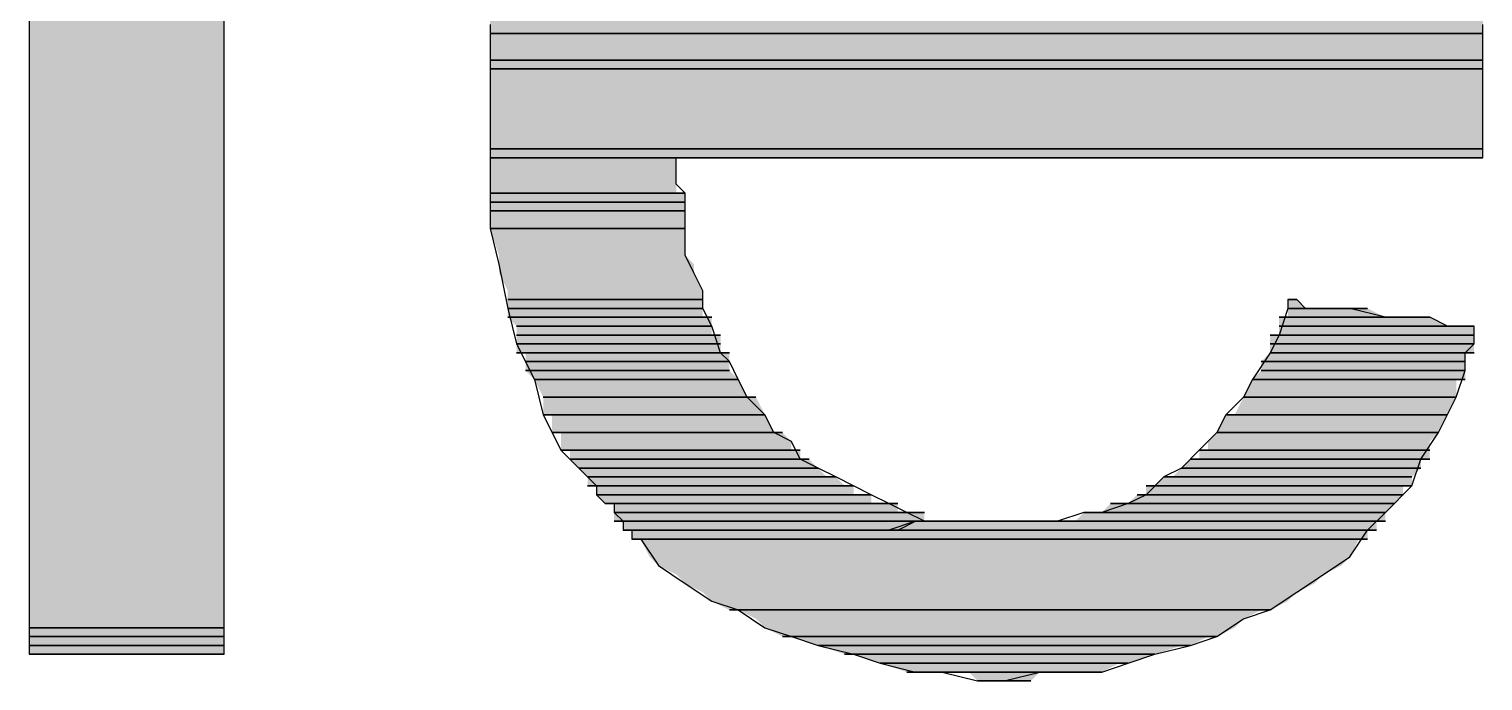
# Model space of a CAD drawing. Header units: inches. Extents: x 3613 to 8393, y -2205 to -794.
# Drawn here: x 3988.95 to 3996.35, y -2194.73 to -2191.41 of the extents above; entities that cross this region are included whole.
import ezdxf

# ---------------------------------------------------------------- set-up
doc = ezdxf.new("R2010")
doc.units = ezdxf.units.IN
doc.header["$MEASUREMENT"] = 0

# ---------------------------------------------------------------- blocks, each defined once
blk = doc.blocks.new('fr')
at = {"transparency": 33554559}
blk.add_hatch(color=256, dxfattribs=at).paths.add_polyline_path([(1488.1561, -437.2399), (1488.1561, -444.8221), (1489.149, -444.8221), (1489.149, -437.2399)])
h = blk.add_hatch(color=256, dxfattribs=at)
h.paths.add_polyline_path([(1495.5126, -441.5725), (1495.5126, -441.2566), (1495.4675, -441.2566), (1495.4675, -441.1212), (1495.4224, -441.031), (1495.4224, -440.9407), (1495.3772, -440.8956), (1495.3772, -440.8053), (1495.3321, -440.7602), (1495.3321, -440.6699), (1495.287, -440.6248), (1495.2418, -440.5345), (1495.2418, -440.4442), (1495.1967, -440.3991), (1495.1967, -440.354), (1495.1516, -440.354), (1495.1064, -440.2637), (1495.1064, -440.2186), (1495.0162, -440.1283), (1495.0162, -440.0832), (1494.971, -440.0832), (1494.971, -440.0381), (1494.9259, -440.0381), (1494.9259, -439.9929), (1494.8808, -439.9929), (1494.8808, -439.9478), (1494.61, -439.677), (1494.5649, -439.677), (1494.4746, -439.5867), (1494.4295, -439.5867), (1494.3392, -439.4965), (1494.2941, -439.4965), (1494.2038, -439.4513), (1494.1587, -439.4062), (1494.0684, -439.3611), (1493.9781, -439.3611), (1493.933, -439.3159), (1493.8427, -439.2708), (1493.7976, -439.2708), (1493.6622, -439.2257), (1493.4366, -439.2257), (1493.3012, -439.1805), (1492.7144, -439.1805), (1492.6242, -439.2257), (1492.4436, -439.2257), (1492.3083, -439.2708), (1492.2631, -439.2708), (1492.1277, -439.3159), (1492.1277, -439.3611), (1491.9923, -439.3611), (1491.9472, -439.4062), (1491.8569, -439.4513), (1491.8118, -439.4965), (1491.7215, -439.4965), (1491.6313, -439.5867), (1491.4959, -439.677), (1491.4056, -439.7673), (1491.3605, -439.7673), (1491.3605, -439.8124), (1491.3153, -439.8124), (1491.3153, -439.8575), (1491.2702, -439.8575), (1491.2251, -439.9027), (1491.2251, -439.9478), (1491.1799, -439.9478), (1491.1799, -439.9929), (1491.1348, -439.9929), (1491.1348, -440.0381), (1491.0897, -440.0381), (1491.0897, -440.0832), (1491.0445, -440.1283), (1491.0445, -440.1735), (1490.9994, -440.1735), (1490.9994, -440.2637), (1490.9543, -440.2637), (1490.9092, -440.354), (1490.9092, -440.3991), (1490.864, -440.3991), (1490.864, -440.4442), (1490.8189, -440.4894), (1490.8189, -440.5345), (1490.7738, -440.6248), (1490.7286, -440.6699), (1490.7286, -440.7602), (1490.6835, -440.7602), (1490.6835, -440.8504), (1490.6384, -440.8956), (1490.6384, -441.031), (1490.5932, -441.031), (1490.5932, -441.2115), (1490.5481, -441.2566), (1490.5481, -441.5274), (1490.503, -441.5725), (1490.503, -442.6557), (1490.5481, -442.7911), (1490.5481, -442.8814), (1490.5932, -442.9716), (1490.5932, -443.107), (1490.6384, -443.1522), (1490.6384, -443.2876), (1490.6835, -443.2876), (1490.6835, -443.3778), (1490.7286, -443.423), (1490.7738, -443.5132), (1490.7738, -443.6035), (1490.8189, -443.6035), (1490.8189, -443.6938), (1490.864, -443.6938), (1490.864, -443.784), (1490.9092, -443.784), (1490.9092, -443.8292), (1490.9994, -443.9194), (1490.9994, -443.9646), (1491.0445, -443.9646), (1491.0445, -444.0097), (1491.0897, -444.0548), (1491.1348, -444.0548), (1491.1348, -444.1451), (1491.1799, -444.1451), (1491.1799, -444.1902), (1491.2251, -444.1902), (1491.2251, -444.2353), (1491.2702, -444.2353), (1491.3153, -444.3256), (1491.3605, -444.3707), (1491.4507, -444.4159), (1491.4959, -444.461), (1491.5861, -444.5061), (1491.6313, -444.5513), (1491.7215, -444.5964), (1491.7667, -444.5964), (1491.8569, -444.6415), (1491.9021, -444.6867), (1491.9923, -444.7318), (1492.0375, -444.7318), (1492.3083, -444.8221), (1492.3534, -444.8221), (1492.6242, -444.9123), (1492.9401, -444.9123), (1492.9852, -444.9575), (1493.256, -444.9575), (1493.3012, -444.9123), (1493.6171, -444.9123), (1493.7073, -444.8672), (1493.7525, -444.8672), (1494.0233, -444.7769), (1494.0684, -444.7769), (1494.1587, -444.7318), (1494.2038, -444.7318), (1494.2941, -444.6867), (1494.3392, -444.6415), (1494.4295, -444.5964), (1494.4746, -444.5964), (1494.5649, -444.5513), (1494.61, -444.5061), (1494.7003, -444.461), (1494.7454, -444.4159), (1494.8357, -444.3707), (1494.8808, -444.3256), (1494.9259, -444.2353), (1494.971, -444.2353), (1494.971, -444.1902), (1495.0162, -444.1902), (1495.0162, -444.1451), (1495.0613, -444.1451), (1495.0613, -444.0999), (1495.1516, -444.0097), (1495.1516, -443.9646), (1495.1967, -443.9646), (1495.1967, -443.9194), (1495.2418, -443.8743), (1495.2418, -443.8292), (1495.287, -443.8292), (1495.287, -443.7389), (1495.3321, -443.6938), (1495.4224, -443.5132), (1495.4224, -443.423), (1495.4675, -443.423), (1495.4675, -443.2876), (1495.5126, -443.2876), (1495.5126, -443.1522), (1495.3772, -443.1522), (1495.287, -443.107), (1495.0613, -443.107), (1494.971, -443.0619), (1494.6551, -443.0619), (1494.61, -443.0168), (1494.5649, -443.0168), (1494.5649, -443.107), (1494.5197, -443.107), (1494.5197, -443.1973), (1494.4746, -443.1973), (1494.4746, -443.2876), (1494.4295, -443.3327), (1494.4295, -443.3778), (1494.3843, -443.423), (1494.2941, -443.6035), (1494.2489, -443.6035), (1494.2038, -443.6938), (1494.1587, -443.7389), (1494.1587, -443.784), (1494.1135, -443.784), (1494.1135, -443.8292), (1494.0684, -443.8292), (1493.9781, -443.9194), (1493.933, -443.9194), (1493.8879, -443.9646), (1493.8427, -443.9646), (1493.8427, -444.0097), (1493.7976, -444.0097), (1493.7525, -444.0548), (1493.6622, -444.0548), (1493.6171, -444.0999), (1493.5268, -444.0999), (1493.4817, -444.1451), (1492.7144, -444.1451), (1492.7144, -444.0999), (1492.579, -444.0999), (1492.579, -444.0548), (1492.4436, -444.0548), (1492.4436, -444.0097), (1492.3534, -444.0097), (1492.3534, -443.9646), (1492.3083, -443.9646), (1492.2631, -443.9194), (1492.218, -443.9194), (1492.1277, -443.8292), (1492.0826, -443.8292), (1492.0826, -443.784), (1492.0375, -443.784), (1492.0375, -443.7389), (1491.9923, -443.6938), (1491.9472, -443.6938), (1491.8569, -443.5132), (1491.8118, -443.5132), (1491.7667, -443.423), (1491.7215, -443.3778), (1491.7215, -443.2876), (1491.6764, -443.2876), (1491.6764, -443.1973), (1491.6313, -443.1973), (1491.6313, -443.107), (1491.5861, -443.107), (1491.5861, -442.9716), (1491.541, -442.8814), (1491.541, -442.8362), (1491.4959, -442.7911), (1491.4959, -442.4752), (1491.4507, -442.4752), (1491.4507, -442.2947), (1495.5578, -442.2947), (1495.5578, -441.5725)])
h.paths.add_polyline_path([(1494.5649, -441.2566), (1494.5649, -441.5274), (1491.4959, -441.5274), (1491.4959, -441.3469), (1491.541, -441.3469), (1491.541, -441.1212), (1491.5861, -441.1212), (1491.5861, -441.031), (1491.6313, -440.9858), (1491.6313, -440.8956), (1491.6764, -440.8504), (1491.6764, -440.8053), (1491.7215, -440.7602), (1491.7215, -440.715), (1491.7667, -440.6699), (1491.7667, -440.6248), (1491.8118, -440.6248), (1491.8569, -440.5345), (1491.9021, -440.4894), (1491.9021, -440.4442), (1491.9923, -440.3991), (1491.9923, -440.354), (1492.0375, -440.354), (1492.0826, -440.2637), (1492.1277, -440.2637), (1492.218, -440.1735), (1492.2631, -440.1735), (1492.3083, -440.1283), (1492.3534, -440.1283), (1492.3534, -440.0832), (1492.4436, -440.0832), (1492.4436, -440.0381), (1492.5339, -440.0381), (1492.579, -439.9929), (1492.7144, -439.9929), (1492.8047, -439.9478), (1493.3463, -439.9478), (1493.3914, -439.9929), (1493.5268, -439.9929), (1493.572, -440.0381), (1493.6622, -440.0381), (1493.7073, -440.0832), (1493.7525, -440.0832), (1493.7976, -440.1283), (1493.8427, -440.1283), (1493.8879, -440.1735), (1493.9781, -440.2186), (1493.9781, -440.2637), (1494.0233, -440.2637), (1494.0684, -440.354), (1494.1135, -440.354), (1494.1135, -440.3991), (1494.1587, -440.3991), (1494.2038, -440.4442), (1494.2038, -440.4894), (1494.2489, -440.5345), (1494.2941, -440.6248), (1494.3392, -440.6248), (1494.3392, -440.6699), (1494.3843, -440.715), (1494.3843, -440.7602), (1494.4295, -440.8053), (1494.4295, -440.8956), (1494.4746, -440.9407), (1494.4746, -441.031), (1494.5197, -441.1212), (1494.5197, -441.2566)], flags=0)
for points in [[(1489.149, -444.8221), (1489.149, -437.2399), (1488.1561, -437.2399), (1488.1561, -444.8221)], [(1495.5578, -441.6628), (1490.503, -441.6628)], [(1495.5578, -441.6628), (1490.503, -441.6628)], [(1495.5578, -441.7982), (1490.503, -441.7982)], [(1495.5578, -441.7982), (1490.503, -441.7982)], [(1495.5578, -441.8433), (1490.503, -441.8433)], [(1495.5578, -441.8433), (1490.503, -441.8433)], [(1495.5578, -441.8433), (1490.503, -441.8433)], [(1495.5578, -441.8433), (1490.503, -441.8433)], [(1495.5578, -441.8433), (1490.503, -441.8433)], [(1495.5578, -441.8433), (1490.503, -441.8433)], [(1495.5578, -441.8433), (1490.503, -441.8433)], [(1495.5578, -441.8433), (1490.503, -441.8433)], [(1495.5578, -441.8433), (1490.503, -441.8433)], [(1495.5578, -441.8433), (1490.503, -441.8433)], [(1495.5578, -441.8433), (1490.503, -441.8433)], [(1495.5578, -441.8433), (1490.503, -441.8433)], [(1495.5578, -442.2495), (1490.503, -442.2495)], [(1495.5578, -442.2495), (1490.503, -442.2495)], [(1495.5578, -442.2495), (1490.503, -442.2495)], [(1495.5578, -442.2495), (1490.503, -442.2495)], [(1495.5578, -442.2495), (1490.503, -442.2495)], [(1495.5578, -442.2495), (1490.503, -442.2495)], [(1495.5578, -442.2495), (1490.503, -442.2495)], [(1495.5578, -442.2495), (1490.503, -442.2495)], [(1495.5578, -442.2495), (1490.503, -442.2495)], [(1495.5578, -442.2495), (1490.503, -442.2495)], [(1495.5578, -442.2495), (1490.503, -442.2495)], [(1495.5578, -442.2495), (1490.503, -442.2495)], [(1495.5578, -442.2495), (1490.503, -442.2495)], [(1495.5578, -442.2495), (1490.503, -442.2495)], [(1495.5578, -442.2947), (1490.503, -442.2947)], [(1495.5578, -442.2947), (1490.503, -442.2947)], [(1495.5578, -442.2947), (1490.503, -442.2947)], [(1495.5578, -442.2947), (1490.503, -442.2947)], [(1495.5578, -442.2947), (1490.503, -442.2947)], [(1495.5578, -442.2947), (1490.503, -442.2947)], [(1491.4507, -442.2947), (1490.503, -442.2947)], [(1491.4507, -442.2947), (1490.503, -442.2947)], [(1491.4507, -442.2947), (1490.503, -442.2947)], [(1491.4507, -442.2947), (1490.503, -442.2947)], [(1491.4959, -442.2947), (1491.4507, -442.2947)], [(1491.541, -442.2947), (1491.4959, -442.2947)], [(1491.5861, -442.2947), (1491.541, -442.2947)], [(1491.6313, -442.2947), (1491.5861, -442.2947)], [(1491.7215, -442.2947), (1491.6313, -442.2947)], [(1491.7667, -442.2947), (1491.7215, -442.2947)], [(1491.8569, -442.2947), (1491.7667, -442.2947)], [(1491.9472, -442.2947), (1491.8569, -442.2947)], [(1492.0375, -442.2947), (1491.9472, -442.2947)], [(1492.1277, -442.2947), (1492.0375, -442.2947)], [(1492.218, -442.2947), (1492.1277, -442.2947)], [(1492.3083, -442.2947), (1492.218, -442.2947)], [(1492.5339, -442.2947), (1492.3083, -442.2947)], [(1492.8047, -442.2947), (1492.5339, -442.2947)], [(1493.0304, -442.2947), (1492.8047, -442.2947)], [(1494.0233, -442.2947), (1493.0304, -442.2947)], [(1494.2489, -442.2947), (1494.0233, -442.2947)], [(1494.5197, -442.2947), (1494.2489, -442.2947)], [(1494.7003, -442.2947), (1494.5197, -442.2947)], [(1494.8357, -442.2947), (1494.7003, -442.2947)], [(1494.9259, -442.2947), (1494.8357, -442.2947)], [(1495.0162, -442.2947), (1494.9259, -442.2947)], [(1495.1064, -442.2947), (1495.0162, -442.2947)], [(1495.1516, -442.2947), (1495.1064, -442.2947)], [(1495.2418, -442.2947), (1495.1516, -442.2947)], [(1495.3321, -442.2947), (1495.2418, -442.2947)], [(1495.3772, -442.2947), (1495.3321, -442.2947)], [(1495.4224, -442.2947), (1495.3772, -442.2947)], [(1495.4675, -442.2947), (1495.4224, -442.2947)], [(1495.5126, -442.2947), (1495.4675, -442.2947)], [(1495.5578, -442.2947), (1495.5126, -442.2947)], [(1491.4959, -442.4752), (1490.503, -442.4752)], [(1490.503, -442.4752), (1491.4959, -442.4752)], [(1491.4959, -442.5203), (1490.503, -442.5203)], [(1491.4959, -442.5203), (1490.503, -442.5203)], [(1491.4959, -442.5203), (1490.503, -442.5203)], [(1491.4959, -442.5203), (1490.503, -442.5203)], [(1491.4959, -442.5203), (1490.503, -442.5203)], [(1491.4959, -442.5203), (1490.503, -442.5203)], [(1491.4959, -442.5203), (1490.503, -442.5203)], [(1491.4959, -442.5203), (1490.503, -442.5203)], [(1491.4959, -442.5203), (1490.503, -442.5203)], [(1491.4959, -442.5203), (1490.503, -442.5203)], [(1491.4959, -442.5655), (1490.503, -442.5655)], [(1491.4959, -442.5655), (1490.503, -442.5655)], [(1491.4959, -442.6557), (1490.503, -442.6557)], [(1491.4959, -442.6557), (1490.503, -442.6557)], [(1491.5861, -443.0168), (1490.5932, -443.0168)], [(1491.5861, -443.0168), (1490.5932, -443.0168)], [(1491.5861, -443.0168), (1490.5932, -443.0168)], [(1491.5861, -443.0168), (1490.5932, -443.0168)], [(1491.5861, -443.0168), (1490.5932, -443.0168)], [(1491.5861, -443.0168), (1490.5932, -443.0168)], [(1491.5861, -443.0168), (1490.5932, -443.0168)], [(1491.5861, -443.0168), (1490.5932, -443.0168)], [(1491.5861, -443.0168), (1490.5932, -443.0168)], [(1491.5861, -443.0168), (1490.5932, -443.0168)], [(1491.5861, -443.0619), (1490.5932, -443.0619)], [(1491.5861, -443.0619), (1490.5932, -443.0619)], [(1491.5861, -443.0619), (1490.5932, -443.0619)], [(1491.5861, -443.0619), (1490.5932, -443.0619)], [(1491.5861, -443.0619), (1490.5932, -443.0619)], [(1491.5861, -443.0619), (1490.5932, -443.0619)], [(1491.5861, -443.0619), (1490.5932, -443.0619)], [(1491.5861, -443.0619), (1490.5932, -443.0619)], [(1491.5861, -443.0619), (1490.5932, -443.0619)], [(1491.5861, -443.0619), (1490.5932, -443.0619)], [(1491.5861, -443.0619), (1490.5932, -443.0619)], [(1491.5861, -443.0619), (1490.5932, -443.0619)], [(1491.5861, -443.0619), (1490.5932, -443.0619)], [(1491.5861, -443.0619), (1490.5932, -443.0619)], [(1491.5861, -443.0619), (1490.5932, -443.0619)], [(1491.5861, -443.0619), (1490.5932, -443.0619)], [(1494.5649, -443.0168), (1494.5649, -443.0619), (1494.5197, -443.1973), (1494.4746, -443.2876), (1494.3843, -443.423), (1494.3392, -443.5132), (1494.2489, -443.6035), (1494.2038, -443.6938), (1494.1135, -443.784), (1494.0233, -443.8743), (1493.933, -443.9194), (1493.8427, -444.0097), (1493.7525, -444.0548), (1493.6171, -444.0999), (1493.5268, -444.0999), (1493.3914, -444.1451), (1492.6693, -444.1451), (1492.5339, -444.1902), (1491.2251, -444.1902), (1491.2251, -444.2353), (1491.2702, -444.2353), (1491.3605, -444.3707), (1491.4959, -444.461), (1491.6313, -444.5513), (1491.7667, -444.5964), (1491.9021, -444.6867), (1492.0375, -444.7318), (1492.1729, -444.7769), (1492.3534, -444.8221), (1492.4888, -444.8672), (1492.6693, -444.9123), (1492.8047, -444.9123), (1492.9852, -444.9575), (1493.1206, -444.9575), (1493.3012, -444.9123), (1493.6171, -444.9123), (1493.7525, -444.8672), (1493.8879, -444.8221), (1494.0684, -444.7769), (1494.2038, -444.7318), (1494.3392, -444.6415), (1494.4746, -444.5964), (1494.61, -444.5061), (1494.7454, -444.4159), (1494.8808, -444.3256), (1494.971, -444.1902), (1495.0613, -444.0999), (1495.1967, -443.9646), (1495.2418, -443.8292), (1495.3321, -443.6938), (1495.4224, -443.5132), (1495.4675, -443.3778), (1495.4675, -443.2876), (1495.5126, -443.2424), (1495.5126, -443.1522), (1495.3772, -443.1522), (1495.287, -443.107), (1495.0613, -443.107), (1494.8808, -443.0619), (1494.6551, -443.0619), (1494.61, -443.0168)], [(1494.61, -443.0168), (1494.5649, -443.0168)], [(1494.61, -443.0168), (1494.5649, -443.0168)], [(1494.61, -443.0168), (1494.5649, -443.0168)], [(1494.61, -443.0168), (1494.5649, -443.0168)], [(1494.7003, -443.0619), (1494.5649, -443.0619)], [(1494.5649, -443.0619), (1494.7003, -443.0619)], [(1494.7003, -443.0619), (1494.5649, -443.0619)], [(1494.7003, -443.0619), (1494.5649, -443.0619)], [(1494.7454, -443.0619), (1494.5649, -443.0619)], [(1494.5649, -443.0619), (1494.7454, -443.0619)], [(1494.7454, -443.0619), (1494.5649, -443.0619)], [(1494.7454, -443.0619), (1494.5649, -443.0619)], [(1494.7905, -443.0619), (1494.5649, -443.0619)], [(1494.5649, -443.0619), (1494.7905, -443.0619)], [(1494.7905, -443.0619), (1494.5649, -443.0619)], [(1494.7905, -443.0619), (1494.5649, -443.0619)], [(1494.8808, -443.0619), (1494.5649, -443.0619)], [(1494.5649, -443.0619), (1494.8808, -443.0619)], [(1494.971, -443.0619), (1494.5649, -443.0619)], [(1494.5649, -443.0619), (1494.971, -443.0619)], [(1491.6313, -443.107), (1490.5932, -443.107)], [(1490.5932, -443.107), (1491.6313, -443.107)], [(1491.6313, -443.107), (1490.5932, -443.107)], [(1491.6313, -443.107), (1490.5932, -443.107)], [(1494.5649, -443.107), (1494.5197, -443.107), (1495.2418, -443.107)], [(1495.287, -443.107), (1494.5197, -443.107)], [(1494.5197, -443.107), (1495.287, -443.107)], [(1494.5649, -443.107), (1495.2418, -443.107)], [(1491.6313, -443.1522), (1490.6384, -443.1522)], [(1491.6313, -443.1522), (1490.6384, -443.1522)], [(1491.6313, -443.1522), (1490.6384, -443.1522)], [(1491.6313, -443.1522), (1490.6384, -443.1522)], [(1491.6313, -443.1522), (1490.6384, -443.1522)], [(1491.6313, -443.1522), (1490.6384, -443.1522)], [(1491.6313, -443.1522), (1490.6384, -443.1522)], [(1491.6313, -443.1522), (1490.6384, -443.1522)], [(1491.6313, -443.1522), (1490.6384, -443.1522)], [(1491.6313, -443.1522), (1490.6384, -443.1522)], [(1491.6313, -443.1522), (1490.6384, -443.1522)], [(1491.6313, -443.1522), (1490.6384, -443.1522)], [(1491.6313, -443.1522), (1490.6384, -443.1522)], [(1491.6313, -443.1522), (1490.6384, -443.1522)], [(1491.6313, -443.1522), (1490.6384, -443.1522)], [(1491.6313, -443.1522), (1490.6384, -443.1522)], [(1491.6313, -443.1522), (1490.6384, -443.1522)], [(1491.6313, -443.1522), (1490.6384, -443.1522)], [(1491.6313, -443.1973), (1490.6384, -443.1973)], [(1491.6313, -443.1973), (1490.6384, -443.1973)], [(1491.6764, -443.1973), (1490.6384, -443.1973)], [(1490.6384, -443.1973), (1491.6764, -443.1973)], [(1494.5197, -443.1973), (1494.4746, -443.1973), (1495.5126, -443.1973)], [(1495.4224, -443.1522), (1494.5197, -443.1522)], [(1494.5197, -443.1522), (1495.4224, -443.1522)], [(1495.4675, -443.1522), (1494.5197, -443.1522)], [(1494.5197, -443.1522), (1495.4675, -443.1522)], [(1495.5126, -443.1522), (1494.5197, -443.1522)], [(1494.5197, -443.1522), (1495.5126, -443.1522)], [(1495.5126, -443.1522), (1494.5197, -443.1522)], [(1495.5126, -443.1522), (1494.5197, -443.1522)], [(1495.5126, -443.1522), (1494.5197, -443.1522)], [(1495.5126, -443.1522), (1494.5197, -443.1522)], [(1495.5126, -443.1522), (1494.5197, -443.1522)], [(1495.5126, -443.1522), (1494.5197, -443.1522)], [(1495.5126, -443.1522), (1494.5197, -443.1522)], [(1495.5126, -443.1522), (1494.5197, -443.1522)], [(1495.5126, -443.1522), (1494.5197, -443.1522)], [(1495.5126, -443.1522), (1494.5197, -443.1522)], [(1495.5126, -443.1522), (1494.5197, -443.1522)], [(1495.5126, -443.1522), (1494.5197, -443.1522)], [(1495.5126, -443.1973), (1494.5197, -443.1973)], [(1495.5126, -443.1973), (1494.5197, -443.1973)], [(1495.5126, -443.1973), (1494.5197, -443.1973)], [(1491.6764, -443.2424), (1490.6384, -443.2424)], [(1491.6764, -443.2424), (1490.6384, -443.2424)], [(1495.5126, -443.2424), (1494.4746, -443.2424)], [(1495.5126, -443.2424), (1494.4746, -443.2424)], [(1490.6384, -443.2876), (1491.6764, -443.2876)], [(1491.6764, -443.2876), (1490.6384, -443.2876)], [(1491.7215, -443.2876), (1490.6835, -443.2876)], [(1490.6835, -443.2876), (1491.7215, -443.2876)], [(1491.7215, -443.3327), (1490.6835, -443.3327)], [(1491.7215, -443.3327), (1490.6835, -443.3327)], [(1495.4675, -443.3327), (1494.4295, -443.3327)], [(1495.4675, -443.3327), (1494.4295, -443.3327)], [(1495.4675, -443.2876), (1494.4746, -443.2876)], [(1494.4746, -443.2876), (1495.5126, -443.2876), (1495.4675, -443.2876)], [(1495.4675, -443.2876), (1494.4746, -443.2876)], [(1495.4675, -443.2876), (1494.4746, -443.2876)], [(1491.7215, -443.3778), (1490.6835, -443.3778)], [(1491.7215, -443.3778), (1490.6835, -443.3778)], [(1491.7215, -443.3778), (1490.6835, -443.3778)], [(1491.7215, -443.3778), (1490.6835, -443.3778)], [(1491.7667, -443.423), (1490.7286, -443.423)], [(1491.7667, -443.423), (1490.7286, -443.423)], [(1491.7667, -443.423), (1490.7286, -443.423)], [(1491.7667, -443.423), (1490.7286, -443.423)], [(1495.4224, -443.423), (1494.3843, -443.423)], [(1494.3843, -443.423), (1495.4675, -443.423), (1495.4224, -443.423)], [(1495.4224, -443.423), (1494.3843, -443.423)], [(1495.4224, -443.423), (1494.3843, -443.423)], [(1495.4675, -443.3778), (1494.4295, -443.3778)], [(1495.4675, -443.3778), (1494.4295, -443.3778)], [(1495.4675, -443.3778), (1494.4295, -443.3778)], [(1495.4675, -443.3778), (1494.4295, -443.3778)], [(1491.8569, -443.5132), (1490.7738, -443.5132)], [(1490.7738, -443.5132), (1491.8569, -443.5132)], [(1491.8569, -443.5132), (1490.7738, -443.5132)], [(1491.8569, -443.5132), (1490.7738, -443.5132)], [(1495.4224, -443.5132), (1494.3392, -443.5132)], [(1495.4224, -443.5132), (1494.3392, -443.5132)], [(1495.4224, -443.5132), (1494.3392, -443.5132)], [(1495.4224, -443.5132), (1494.3392, -443.5132)], [(1491.9021, -443.6035), (1490.7738, -443.6035)], [(1491.9021, -443.6035), (1490.7738, -443.6035)], [(1490.7738, -443.6035), (1491.9021, -443.6035)], [(1491.9021, -443.6035), (1490.7738, -443.6035)], [(1494.2941, -443.6035), (1494.2489, -443.6035), (1495.3772, -443.6035)], [(1495.3772, -443.6035), (1494.2941, -443.6035)], [(1495.3772, -443.6035), (1494.2941, -443.6035)], [(1495.3772, -443.6035), (1494.2941, -443.6035)], [(1491.9472, -443.6938), (1490.8189, -443.6938)], [(1491.9472, -443.6938), (1490.8189, -443.6938)], [(1491.9472, -443.6938), (1490.8189, -443.6938)], [(1491.9472, -443.6938), (1490.8189, -443.6938)], [(1490.8189, -443.6938), (1491.9923, -443.6938)], [(1490.8189, -443.6938), (1491.9923, -443.6938)], [(1495.3321, -443.6938), (1494.2038, -443.6938)], [(1495.3321, -443.6938), (1494.2038, -443.6938)], [(1495.3321, -443.6938), (1494.2038, -443.6938)], [(1495.3321, -443.6938), (1494.2038, -443.6938)], [(1495.3321, -443.6938), (1494.2038, -443.6938)], [(1495.3321, -443.6938), (1494.2038, -443.6938)], [(1490.864, -443.784), (1492.0826, -443.784)], [(1490.864, -443.784), (1492.0826, -443.784)], [(1494.1587, -443.784), (1494.1135, -443.784), (1495.287, -443.784)], [(1495.287, -443.784), (1494.1587, -443.784)], [(1492.1277, -443.8292), (1490.9092, -443.8292)], [(1490.9092, -443.8292), (1492.1277, -443.8292)], [(1492.1277, -443.8292), (1490.9092, -443.8292)], [(1492.1277, -443.8292), (1490.9092, -443.8292)], [(1492.1729, -443.8743), (1490.9543, -443.8743)], [(1492.1729, -443.8743), (1490.9543, -443.8743)], [(1495.2418, -443.8743), (1494.0233, -443.8743)], [(1495.2418, -443.8743), (1494.0233, -443.8743)], [(1494.1135, -443.8292), (1494.0684, -443.8292), (1495.2418, -443.8292)], [(1495.2418, -443.8292), (1494.0684, -443.8292)], [(1495.2418, -443.8292), (1494.0684, -443.8292)], [(1494.1135, -443.8292), (1495.287, -443.8292), (1495.2418, -443.8292)], [(1492.2631, -443.9194), (1490.9994, -443.9194)], [(1490.9994, -443.9194), (1492.2631, -443.9194)], [(1492.2631, -443.9194), (1490.9994, -443.9194)], [(1492.2631, -443.9194), (1490.9994, -443.9194)], [(1493.9781, -443.9194), (1493.933, -443.9194), (1495.1967, -443.9194)], [(1495.1967, -443.9194), (1493.933, -443.9194)], [(1495.1967, -443.9194), (1493.933, -443.9194)], [(1495.1967, -443.9194), (1493.9781, -443.9194)], [(1490.9994, -443.9646), (1492.3534, -443.9646)], [(1490.9994, -443.9646), (1492.3534, -443.9646)], [(1492.3534, -443.9646), (1491.0445, -443.9646)], [(1492.3534, -443.9646), (1491.0445, -443.9646)], [(1492.4436, -444.0097), (1491.0445, -444.0097)], [(1491.0445, -444.0097), (1492.4436, -444.0097)], [(1492.4436, -444.0097), (1491.0445, -444.0097)], [(1492.4436, -444.0097), (1491.0445, -444.0097)], [(1493.8427, -444.0097), (1493.7976, -444.0097), (1495.1516, -444.0097)], [(1495.1516, -444.0097), (1493.7976, -444.0097)], [(1495.1516, -444.0097), (1493.7976, -444.0097)], [(1493.8879, -443.9646), (1493.8427, -443.9646), (1495.1516, -443.9646)], [(1495.1516, -444.0097), (1493.8427, -444.0097)], [(1495.1516, -443.9646), (1493.8879, -443.9646)], [(1493.8879, -443.9646), (1495.1967, -443.9646), (1495.1516, -443.9646)], [(1495.1516, -443.9646), (1493.8879, -443.9646)], [(1492.4888, -444.0548), (1491.0897, -444.0548)], [(1491.0897, -444.0548), (1492.4888, -444.0548)], [(1492.4888, -444.0548), (1491.0897, -444.0548)], [(1492.4888, -444.0548), (1491.0897, -444.0548)], [(1492.4888, -444.0548), (1491.0897, -444.0548)], [(1492.4888, -444.0548), (1491.0897, -444.0548)], [(1492.4888, -444.0548), (1491.0897, -444.0548)], [(1492.4888, -444.0548), (1491.0897, -444.0548)], [(1492.4888, -444.0548), (1491.0897, -444.0548)], [(1492.4888, -444.0548), (1491.0897, -444.0548)], [(1492.4888, -444.0548), (1491.0897, -444.0548)], [(1492.4888, -444.0548), (1491.0897, -444.0548)], [(1492.5339, -444.0548), (1491.0897, -444.0548)], [(1491.0897, -444.0548), (1492.5339, -444.0548)], [(1491.0897, -444.0548), (1492.579, -444.0548)], [(1491.0897, -444.0548), (1492.579, -444.0548)], [(1492.579, -444.0999), (1491.1348, -444.0999)], [(1492.579, -444.0999), (1491.1348, -444.0999)], [(1492.6242, -444.0999), (1491.1348, -444.0999)], [(1491.1348, -444.0999), (1492.6242, -444.0999)], [(1492.6693, -444.0999), (1491.1348, -444.0999)], [(1491.1348, -444.0999), (1492.6693, -444.0999)], [(1492.7144, -444.0999), (1491.1348, -444.0999)], [(1491.1348, -444.0999), (1492.7144, -444.0999)], [(1493.572, -444.0999), (1493.5268, -444.0999), (1495.0613, -444.0999)], [(1493.6171, -444.0999), (1493.572, -444.0999), (1495.0613, -444.0999)], [(1495.0613, -444.0999), (1493.572, -444.0999)], [(1495.0613, -444.0999), (1493.6171, -444.0999)], [(1495.0613, -444.0999), (1493.6171, -444.0999)], [(1495.0613, -444.0999), (1493.6171, -444.0999)], [(1495.0613, -444.0999), (1493.6171, -444.0999)], [(1495.0613, -444.0999), (1493.6171, -444.0999)], [(1493.7073, -444.0548), (1493.6622, -444.0548), (1495.1064, -444.0548)], [(1493.7525, -444.0548), (1493.7073, -444.0548), (1495.1064, -444.0548)], [(1495.1064, -444.0548), (1493.7073, -444.0548)], [(1495.1064, -444.0548), (1493.7073, -444.0548)], [(1495.1064, -444.0548), (1493.7073, -444.0548)], [(1495.1064, -444.0548), (1493.7525, -444.0548)], [(1495.1064, -444.0548), (1493.7525, -444.0548)], [(1495.1064, -444.0548), (1493.7525, -444.0548)], [(1495.1064, -444.0548), (1493.7525, -444.0548)], [(1495.1064, -444.0548), (1493.7525, -444.0548)], [(1495.1064, -444.0548), (1493.7525, -444.0548)], [(1495.1064, -444.0548), (1493.7525, -444.0548)], [(1495.1064, -444.0548), (1493.7525, -444.0548)], [(1495.1064, -444.0548), (1493.7525, -444.0548)], [(1495.1064, -444.0548), (1493.7525, -444.0548)], [(1495.1064, -444.0548), (1493.7525, -444.0548)], [(1491.1348, -444.1451), (1492.8047, -444.1451)], [(1491.1348, -444.1451), (1492.8047, -444.1451)], [(1492.8047, -444.1451), (1491.1799, -444.1451)], [(1492.8047, -444.1451), (1491.1799, -444.1451)], [(1492.8047, -444.1451), (1491.1799, -444.1451)], [(1492.8047, -444.1451), (1491.1799, -444.1451)], [(1492.9401, -444.1451), (1491.1799, -444.1451)], [(1491.1799, -444.1451), (1492.9401, -444.1451)], [(1492.9401, -444.1451), (1491.1799, -444.1451)], [(1492.9401, -444.1451), (1491.1799, -444.1451)], [(1493.0304, -444.1451), (1491.1799, -444.1451)], [(1491.1799, -444.1451), (1493.0304, -444.1451)], [(1493.0304, -444.1451), (1491.1799, -444.1451)], [(1493.0304, -444.1451), (1491.1799, -444.1451)], [(1493.1206, -444.1451), (1491.1799, -444.1451)], [(1493.1206, -444.1451), (1491.1799, -444.1451)], [(1493.1206, -444.1451), (1491.1799, -444.1451)], [(1493.1206, -444.1451), (1491.1799, -444.1451)], [(1493.1206, -444.1451), (1491.1799, -444.1451)], [(1493.1206, -444.1451), (1491.1799, -444.1451)], [(1493.0755, -444.1451), (1491.1799, -444.1451)], [(1491.1799, -444.1451), (1493.1206, -444.1451), (1493.0755, -444.1451)], [(1493.0755, -444.1451), (1491.1799, -444.1451)], [(1493.0755, -444.1451), (1491.1799, -444.1451)], [(1493.0755, -444.1451), (1491.1799, -444.1451)], [(1493.0755, -444.1451), (1491.1799, -444.1451)], [(1493.0755, -444.1451), (1491.1799, -444.1451)], [(1493.0755, -444.1451), (1491.1799, -444.1451)], [(1493.0304, -444.1451), (1491.1799, -444.1451)], [(1491.1799, -444.1451), (1493.0755, -444.1451), (1493.0304, -444.1451)], [(1493.0304, -444.1451), (1491.1799, -444.1451)], [(1493.0304, -444.1451), (1491.1799, -444.1451)], [(1492.9852, -444.1451), (1491.1799, -444.1451)], [(1491.1799, -444.1451), (1493.0304, -444.1451), (1492.9852, -444.1451)], [(1492.9401, -444.1451), (1491.1799, -444.1451)], [(1491.1799, -444.1451), (1492.9852, -444.1451), (1492.9401, -444.1451)], [(1492.9401, -444.1451), (1491.1799, -444.1451)], [(1492.9401, -444.1451), (1491.1799, -444.1451)], [(1492.895, -444.1451), (1491.1799, -444.1451)], [(1491.1799, -444.1451), (1492.9401, -444.1451), (1492.895, -444.1451)], [(1492.8498, -444.1451), (1491.1799, -444.1451)], [(1491.1799, -444.1451), (1492.895, -444.1451), (1492.8498, -444.1451)], [(1492.8047, -444.1451), (1491.1799, -444.1451)], [(1491.1799, -444.1451), (1492.8498, -444.1451), (1492.8047, -444.1451)], [(1492.7596, -444.1451), (1491.1799, -444.1451)], [(1491.1799, -444.1451), (1492.8047, -444.1451), (1492.7596, -444.1451)], [(1492.7596, -444.1451), (1491.1799, -444.1451)], [(1492.7596, -444.1451), (1491.1799, -444.1451)], [(1492.6693, -444.1451), (1491.1799, -444.1451)], [(1491.1799, -444.1451), (1492.7596, -444.1451), (1492.6693, -444.1451)], [(1492.6693, -444.1451), (1491.1799, -444.1451)], [(1492.6693, -444.1451), (1491.1799, -444.1451)], [(1492.7596, -444.1451), (1492.6693, -444.1451), (1495.0162, -444.1451)], [(1495.0162, -444.1451), (1492.6693, -444.1451)], [(1495.0162, -444.1451), (1492.6693, -444.1451)], [(1492.8047, -444.1451), (1492.7596, -444.1451), (1495.0162, -444.1451)], [(1495.0162, -444.1451), (1492.7596, -444.1451)], [(1495.0162, -444.1451), (1492.7596, -444.1451)], [(1495.0162, -444.1451), (1492.7596, -444.1451)], [(1492.8498, -444.1451), (1492.8047, -444.1451), (1495.0162, -444.1451)], [(1495.0162, -444.1451), (1492.8047, -444.1451)], [(1492.895, -444.1451), (1492.8498, -444.1451), (1495.0162, -444.1451)], [(1495.0162, -444.1451), (1492.8498, -444.1451)], [(1492.9401, -444.1451), (1492.895, -444.1451), (1495.0162, -444.1451)], [(1495.0162, -444.1451), (1492.895, -444.1451)], [(1492.9852, -444.1451), (1492.9401, -444.1451), (1495.0162, -444.1451)], [(1495.0162, -444.1451), (1492.9401, -444.1451)], [(1495.0162, -444.1451), (1492.9401, -444.1451)], [(1495.0162, -444.1451), (1492.9401, -444.1451)], [(1493.0304, -444.1451), (1492.9852, -444.1451), (1495.0162, -444.1451)], [(1495.0162, -444.1451), (1492.9852, -444.1451)], [(1493.0755, -444.1451), (1493.0304, -444.1451)], [(1493.0755, -444.1451), (1493.0304, -444.1451), (1495.0162, -444.1451)], [(1495.0162, -444.1451), (1493.0304, -444.1451)], [(1495.0162, -444.1451), (1493.0304, -444.1451)], [(1495.0162, -444.1451), (1493.0304, -444.1451)], [(1493.1206, -444.1451), (1493.0755, -444.1451)], [(1493.1206, -444.1451), (1493.0755, -444.1451), (1495.0162, -444.1451)], [(1495.0162, -444.1451), (1493.0755, -444.1451)], [(1495.0162, -444.1451), (1493.0755, -444.1451)], [(1495.0162, -444.1451), (1493.0755, -444.1451)], [(1495.0162, -444.1451), (1493.0755, -444.1451)], [(1495.0162, -444.1451), (1493.0755, -444.1451)], [(1495.0162, -444.1451), (1493.0755, -444.1451)], [(1495.0162, -444.1451), (1493.0755, -444.1451)], [(1493.256, -444.1451), (1493.1206, -444.1451), (1495.0162, -444.1451)], [(1495.0162, -444.1451), (1493.1206, -444.1451)], [(1495.0162, -444.1451), (1493.1206, -444.1451)], [(1495.0162, -444.1451), (1493.1206, -444.1451)], [(1495.0162, -444.1451), (1493.1206, -444.1451)], [(1495.0162, -444.1451), (1493.1206, -444.1451)], [(1495.0162, -444.1451), (1493.1206, -444.1451)], [(1495.0162, -444.1451), (1493.1206, -444.1451)], [(1495.0162, -444.1451), (1493.1206, -444.1451)], [(1495.0162, -444.1451), (1493.1206, -444.1451)], [(1493.3914, -444.1451), (1493.256, -444.1451), (1495.0162, -444.1451)], [(1495.0162, -444.1451), (1493.256, -444.1451)], [(1495.0162, -444.1451), (1493.256, -444.1451)], [(1495.0162, -444.1451), (1493.256, -444.1451)], [(1493.4817, -444.1451), (1493.3914, -444.1451), (1495.0162, -444.1451)], [(1495.0162, -444.1451), (1493.3914, -444.1451)], [(1495.0162, -444.1451), (1493.3914, -444.1451)], [(1495.0162, -444.1451), (1493.3914, -444.1451)], [(1495.0162, -444.1451), (1493.3914, -444.1451)], [(1495.0162, -444.1451), (1493.3914, -444.1451)], [(1493.4817, -444.1451), (1495.0613, -444.1451), (1495.0162, -444.1451)], [(1492.5339, -444.1902), (1491.1799, -444.1902)], [(1491.1799, -444.1902), (1492.579, -444.1902), (1492.5339, -444.1902)], [(1492.5339, -444.1902), (1491.1799, -444.1902)], [(1492.5339, -444.1902), (1491.1799, -444.1902)], [(1492.4436, -444.1902), (1491.1799, -444.1902)], [(1491.1799, -444.1902), (1492.5339, -444.1902), (1492.4436, -444.1902)], [(1492.3534, -444.1902), (1491.1799, -444.1902)], [(1491.1799, -444.1902), (1492.4436, -444.1902), (1492.3534, -444.1902)], [(1492.3534, -444.1902), (1491.1799, -444.1902)], [(1492.3534, -444.1902), (1491.1799, -444.1902)], [(1492.1729, -444.1902), (1491.1799, -444.1902)], [(1491.1799, -444.1902), (1492.3534, -444.1902), (1492.1729, -444.1902)], [(1492.1277, -444.1902), (1491.1799, -444.1902)], [(1491.1799, -444.1902), (1492.1729, -444.1902), (1492.1277, -444.1902)], [(1491.9923, -444.1902), (1491.1799, -444.1902)], [(1491.1799, -444.1902), (1492.1277, -444.1902), (1491.9923, -444.1902)], [(1491.9021, -444.1902), (1491.1799, -444.1902)], [(1491.1799, -444.1902), (1491.9923, -444.1902), (1491.9021, -444.1902)], [(1491.8118, -444.1902), (1491.1799, -444.1902)], [(1491.1799, -444.1902), (1491.9021, -444.1902), (1491.8118, -444.1902)], [(1491.7667, -444.1902), (1491.1799, -444.1902)], [(1491.1799, -444.1902), (1491.8118, -444.1902), (1491.7667, -444.1902)], [(1491.6764, -444.1902), (1491.1799, -444.1902)], [(1491.1799, -444.1902), (1491.7667, -444.1902), (1491.6764, -444.1902)], [(1491.6313, -444.1902), (1491.1799, -444.1902)], [(1491.1799, -444.1902), (1491.6764, -444.1902), (1491.6313, -444.1902)], [(1491.5861, -444.1902), (1491.1799, -444.1902)], [(1491.1799, -444.1902), (1491.6313, -444.1902), (1491.5861, -444.1902)], [(1491.5861, -444.1902), (1491.1799, -444.1902)], [(1491.5861, -444.1902), (1491.1799, -444.1902)], [(1491.5861, -444.1902), (1491.1799, -444.1902)], [(1491.5861, -444.1902), (1491.1799, -444.1902)], [(1491.4959, -444.1902), (1491.1799, -444.1902)], [(1491.1799, -444.1902), (1491.5861, -444.1902), (1491.4959, -444.1902)], [(1491.4959, -444.1902), (1491.1799, -444.1902)], [(1491.4959, -444.1902), (1491.1799, -444.1902)], [(1491.4507, -444.1902), (1491.1799, -444.1902)], [(1491.1799, -444.1902), (1491.4959, -444.1902), (1491.4507, -444.1902)], [(1491.4056, -444.1902), (1491.1799, -444.1902)], [(1491.1799, -444.1902), (1491.4507, -444.1902), (1491.4056, -444.1902)], [(1491.3605, -444.1902), (1491.1799, -444.1902)], [(1491.1799, -444.1902), (1491.4056, -444.1902), (1491.3605, -444.1902)], [(1491.3153, -444.1902), (1491.1799, -444.1902)], [(1491.1799, -444.1902), (1491.3605, -444.1902), (1491.3153, -444.1902)], [(1491.3153, -444.1902), (1491.1799, -444.1902)], [(1491.3153, -444.1902), (1491.1799, -444.1902)], [(1491.1799, -444.1902), (1491.2702, -444.1902)], [(1491.1799, -444.1902), (1491.3153, -444.1902), (1491.2702, -444.1902)], [(1491.2702, -444.1902), (1491.2251, -444.1902)], [(1491.2702, -444.1902), (1491.2251, -444.1902)], [(1491.2702, -444.1902), (1491.2251, -444.1902)], [(1491.2702, -444.1902), (1491.2251, -444.1902)], [(1491.2702, -444.1902), (1491.2251, -444.1902)], [(1491.2702, -444.1902), (1491.2251, -444.1902), (1495.0162, -444.1902)], [(1495.0162, -444.1902), (1491.2251, -444.1902)], [(1495.0162, -444.1902), (1491.2251, -444.1902)], [(1495.0162, -444.1902), (1491.2251, -444.1902)], [(1495.0162, -444.1902), (1491.2251, -444.1902)], [(1495.0162, -444.1902), (1491.2251, -444.1902)], [(1495.0162, -444.1902), (1491.2251, -444.1902)], [(1495.0162, -444.1902), (1491.2251, -444.1902)], [(1495.0162, -444.1902), (1491.2251, -444.1902)], [(1495.0162, -444.1902), (1491.2251, -444.1902)], [(1495.0162, -444.1902), (1491.2251, -444.1902)], [(1495.0162, -444.1902), (1491.2251, -444.1902)], [(1495.0162, -444.1902), (1491.2251, -444.1902)], [(1495.0162, -444.1902), (1491.2251, -444.1902)], [(1495.0162, -444.1902), (1491.2251, -444.1902)], [(1495.0162, -444.1902), (1491.2251, -444.1902)], [(1495.0162, -444.1902), (1491.2251, -444.1902)], [(1494.971, -444.1902), (1491.2251, -444.1902)], [(1491.2251, -444.1902), (1495.0162, -444.1902), (1494.971, -444.1902)], [(1494.971, -444.1902), (1491.2251, -444.1902)], [(1494.971, -444.1902), (1491.2251, -444.1902)], [(1491.2251, -444.2353), (1494.9259, -444.2353)], [(1491.2251, -444.2353), (1494.971, -444.2353), (1494.9259, -444.2353)], [(1491.3153, -444.1902), (1491.2702, -444.1902), (1495.0162, -444.1902)], [(1495.0162, -444.1902), (1491.2702, -444.1902)], [(1495.0162, -444.1902), (1491.2702, -444.1902)], [(1495.0162, -444.1902), (1491.2702, -444.1902)], [(1495.0162, -444.1902), (1491.2702, -444.1902)], [(1495.0162, -444.1902), (1491.2702, -444.1902)], [(1494.9259, -444.2353), (1491.2702, -444.2353)], [(1494.9259, -444.2353), (1491.2702, -444.2353)], [(1494.9259, -444.2353), (1491.2702, -444.2353)], [(1494.9259, -444.2353), (1491.2702, -444.2353)], [(1491.3605, -444.1902), (1491.3153, -444.1902), (1495.0162, -444.1902)], [(1495.0162, -444.1902), (1491.3153, -444.1902)], [(1495.0162, -444.1902), (1491.3153, -444.1902)], [(1495.0162, -444.1902), (1491.3153, -444.1902)], [(1491.4056, -444.1902), (1491.3605, -444.1902), (1495.0162, -444.1902)], [(1495.0162, -444.1902), (1491.3605, -444.1902)], [(1491.4507, -444.1902), (1491.4056, -444.1902), (1495.0162, -444.1902)], [(1495.0162, -444.1902), (1491.4056, -444.1902)], [(1491.4959, -444.1902), (1491.4507, -444.1902), (1495.0162, -444.1902)], [(1495.0162, -444.1902), (1491.4507, -444.1902)], [(1491.5861, -444.1902), (1491.4959, -444.1902), (1495.0162, -444.1902)], [(1495.0162, -444.1902), (1491.4959, -444.1902)], [(1495.0162, -444.1902), (1491.4959, -444.1902)], [(1495.0162, -444.1902), (1491.4959, -444.1902)], [(1491.6313, -444.1902), (1491.5861, -444.1902), (1495.0162, -444.1902)], [(1495.0162, -444.1902), (1491.5861, -444.1902)], [(1495.0162, -444.1902), (1491.5861, -444.1902)], [(1495.0162, -444.1902), (1491.5861, -444.1902)], [(1495.0162, -444.1902), (1491.5861, -444.1902)], [(1495.0162, -444.1902), (1491.5861, -444.1902)], [(1491.6764, -444.1902), (1491.6313, -444.1902), (1495.0162, -444.1902)], [(1495.0162, -444.1902), (1491.6313, -444.1902)], [(1491.7667, -444.1902), (1491.6764, -444.1902), (1495.0162, -444.1902)], [(1495.0162, -444.1902), (1491.6764, -444.1902)], [(1491.8118, -444.1902), (1491.7667, -444.1902), (1495.0162, -444.1902)], [(1495.0162, -444.1902), (1491.7667, -444.1902)], [(1491.9021, -444.1902), (1491.8118, -444.1902), (1495.0162, -444.1902)], [(1495.0162, -444.1902), (1491.8118, -444.1902)], [(1491.9923, -444.1902), (1491.9021, -444.1902), (1495.0162, -444.1902)], [(1495.0162, -444.1902), (1491.9021, -444.1902)], [(1492.1277, -444.1902), (1491.9923, -444.1902), (1495.0162, -444.1902)], [(1495.0162, -444.1902), (1491.9923, -444.1902)], [(1492.1729, -444.1902), (1492.1277, -444.1902), (1495.0162, -444.1902)], [(1495.0162, -444.1902), (1492.1277, -444.1902)], [(1492.3534, -444.1902), (1492.1729, -444.1902), (1495.0162, -444.1902)], [(1495.0162, -444.1902), (1492.1729, -444.1902)], [(1492.4436, -444.1902), (1492.3534, -444.1902), (1495.0162, -444.1902)], [(1495.0162, -444.1902), (1492.3534, -444.1902)], [(1495.0162, -444.1902), (1492.3534, -444.1902)], [(1495.0162, -444.1902), (1492.3534, -444.1902)], [(1492.5339, -444.1902), (1492.4436, -444.1902), (1495.0162, -444.1902)], [(1495.0162, -444.1902), (1492.4436, -444.1902)], [(1492.579, -444.1902), (1492.5339, -444.1902), (1495.0162, -444.1902)], [(1495.0162, -444.1902), (1492.5339, -444.1902)], [(1495.0162, -444.1902), (1492.5339, -444.1902)], [(1495.0162, -444.1902), (1492.5339, -444.1902)], [(1495.0162, -444.1902), (1492.579, -444.1902)], [(1491.7215, -444.5964), (1494.4295, -444.5964)], [(1491.7215, -444.5964), (1494.4746, -444.5964), (1494.4295, -444.5964)], [(1489.149, -444.6867), (1488.1561, -444.6867)], [(1489.149, -444.6867), (1488.1561, -444.6867)], [(1489.149, -444.7318), (1488.1561, -444.7318)], [(1489.149, -444.7318), (1488.1561, -444.7318)], [(1491.9923, -444.7318), (1494.1587, -444.7318)], [(1491.9923, -444.7318), (1494.2038, -444.7318), (1494.1587, -444.7318)], [(1489.149, -444.7769), (1488.1561, -444.7769)], [(1489.149, -444.7769), (1488.1561, -444.7769)], [(1489.149, -444.7769), (1488.1561, -444.7769)], [(1489.149, -444.7769), (1488.1561, -444.7769)], [(1489.149, -444.7769), (1488.1561, -444.7769)], [(1489.149, -444.7769), (1488.1561, -444.7769)], [(1489.149, -444.8221), (1488.1561, -444.8221)], [(1489.149, -444.8221), (1488.1561, -444.8221)], [(1489.149, -444.8221), (1488.1561, -444.8221)], [(1489.149, -444.8221), (1488.1561, -444.8221)], [(1488.2012, -444.8221), (1488.1561, -444.8221)], [(1488.2464, -444.8221), (1488.2012, -444.8221)], [(1488.2915, -444.8221), (1488.2464, -444.8221)], [(1488.3366, -444.8221), (1488.2915, -444.8221)], [(1488.472, -444.8221), (1488.3366, -444.8221)], [(1488.6977, -444.8221), (1488.472, -444.8221)], [(1488.7879, -444.8221), (1488.6977, -444.8221)], [(1488.9233, -444.8221), (1488.7879, -444.8221)], [(1489.0136, -444.8221), (1488.9233, -444.8221)], [(1489.0587, -444.8221), (1489.0136, -444.8221)], [(1489.1039, -444.8221), (1489.0587, -444.8221)], [(1489.149, -444.8221), (1489.1039, -444.8221)], [(1494.0233, -444.7769), (1492.1729, -444.7769)], [(1492.1729, -444.7769), (1494.0684, -444.7769), (1494.0233, -444.7769)], [(1492.3083, -444.8221), (1493.8879, -444.8221)], [(1493.8879, -444.8221), (1492.3083, -444.8221)], [(1493.7073, -444.8672), (1492.4888, -444.8672)], [(1492.4888, -444.8672), (1493.7525, -444.8672), (1493.7073, -444.8672)], [(1492.6242, -444.9123), (1493.572, -444.9123)], [(1492.6242, -444.9123), (1493.6171, -444.9123), (1493.572, -444.9123)], [(1492.6693, -444.9123), (1493.4366, -444.9123)], [(1492.6693, -444.9123), (1493.572, -444.9123), (1493.4366, -444.9123)], [(1493.3914, -444.9123), (1492.8047, -444.9123)], [(1492.8047, -444.9123), (1493.4366, -444.9123), (1493.3914, -444.9123)], [(1492.8047, -444.9123), (1493.3012, -444.9123)], [(1492.8047, -444.9123), (1493.3914, -444.9123), (1493.3012, -444.9123)], [(1492.9852, -444.9575), (1493.256, -444.9575), (1493.1206, -444.9575)]]:
    blk.add_lwpolyline(points, close=True)
for points in [[(1491.4959, -442.5203), (1491.4959, -442.4752), (1491.4507, -442.4301), (1491.4507, -442.2947), (1495.5578, -442.2947), (1495.5578, -441.6177)], [(1490.503, -441.6177), (1490.503, -442.6557), (1490.5481, -442.8362), (1490.5932, -443.0619), (1490.6384, -443.2424), (1490.7286, -443.423), (1490.7738, -443.6035), (1490.8189, -443.6938), (1490.864, -443.784), (1490.9092, -443.8292), (1490.9994, -443.9194), (1491.0445, -443.9646), (1491.0445, -444.0097), (1491.0897, -444.0548), (1491.1348, -444.0548), (1491.1348, -444.0999), (1491.1799, -444.1451), (1491.1799, -444.1902), (1492.579, -444.1902), (1492.6693, -444.1451), (1493.1206, -444.1451), (1492.7144, -444.1451), (1492.6242, -444.0999), (1492.5339, -444.0548), (1492.4436, -444.0097), (1492.3534, -443.9646), (1492.2631, -443.9194), (1492.1729, -443.8743), (1492.0826, -443.8292), (1492.0375, -443.7389), (1491.9472, -443.6938), (1491.9021, -443.6035), (1491.8118, -443.5132), (1491.7667, -443.423), (1491.7215, -443.3327), (1491.6764, -443.2876), (1491.6313, -443.1522), (1491.5861, -443.0619), (1491.5861, -442.9716), (1491.541, -442.8814), (1491.4959, -442.7911), (1491.4959, -442.5203), (1491.4959, -442.4752)], [(1489.149, -444.8221), (1489.149, -444.7769)]]:
    blk.add_lwpolyline(points)

msp = doc.modelspace()

# ---------------------------------------------------------------- block references
at = {"color": 0}
msp.add_blockref('fr', (2500.7904, -1749.7691), dxfattribs=at)

doc.saveas('drawing.dxf')
